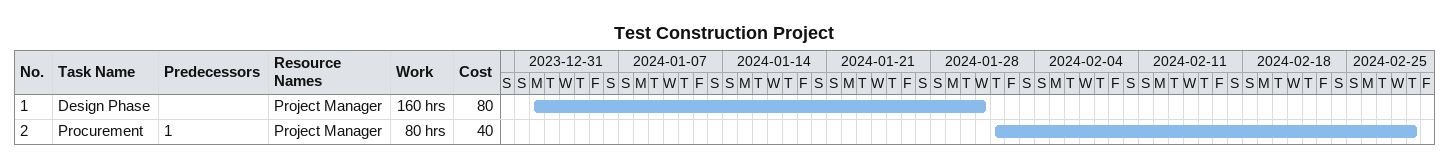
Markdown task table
Test Construction Project

| ID | Task | Start | Finish | Predecessors | Resources | Work (h) | Cost |
|---|---|---|---|---|---|---|---|
| 1 | Design Phase | 2024-01-01 | 2024-01-31 |  | Project Manager | 160 | 80 |
| 2 | Procurement | 2024-02-01 | 2024-02-29 | 1 | Project Manager | 80 | 40 |
